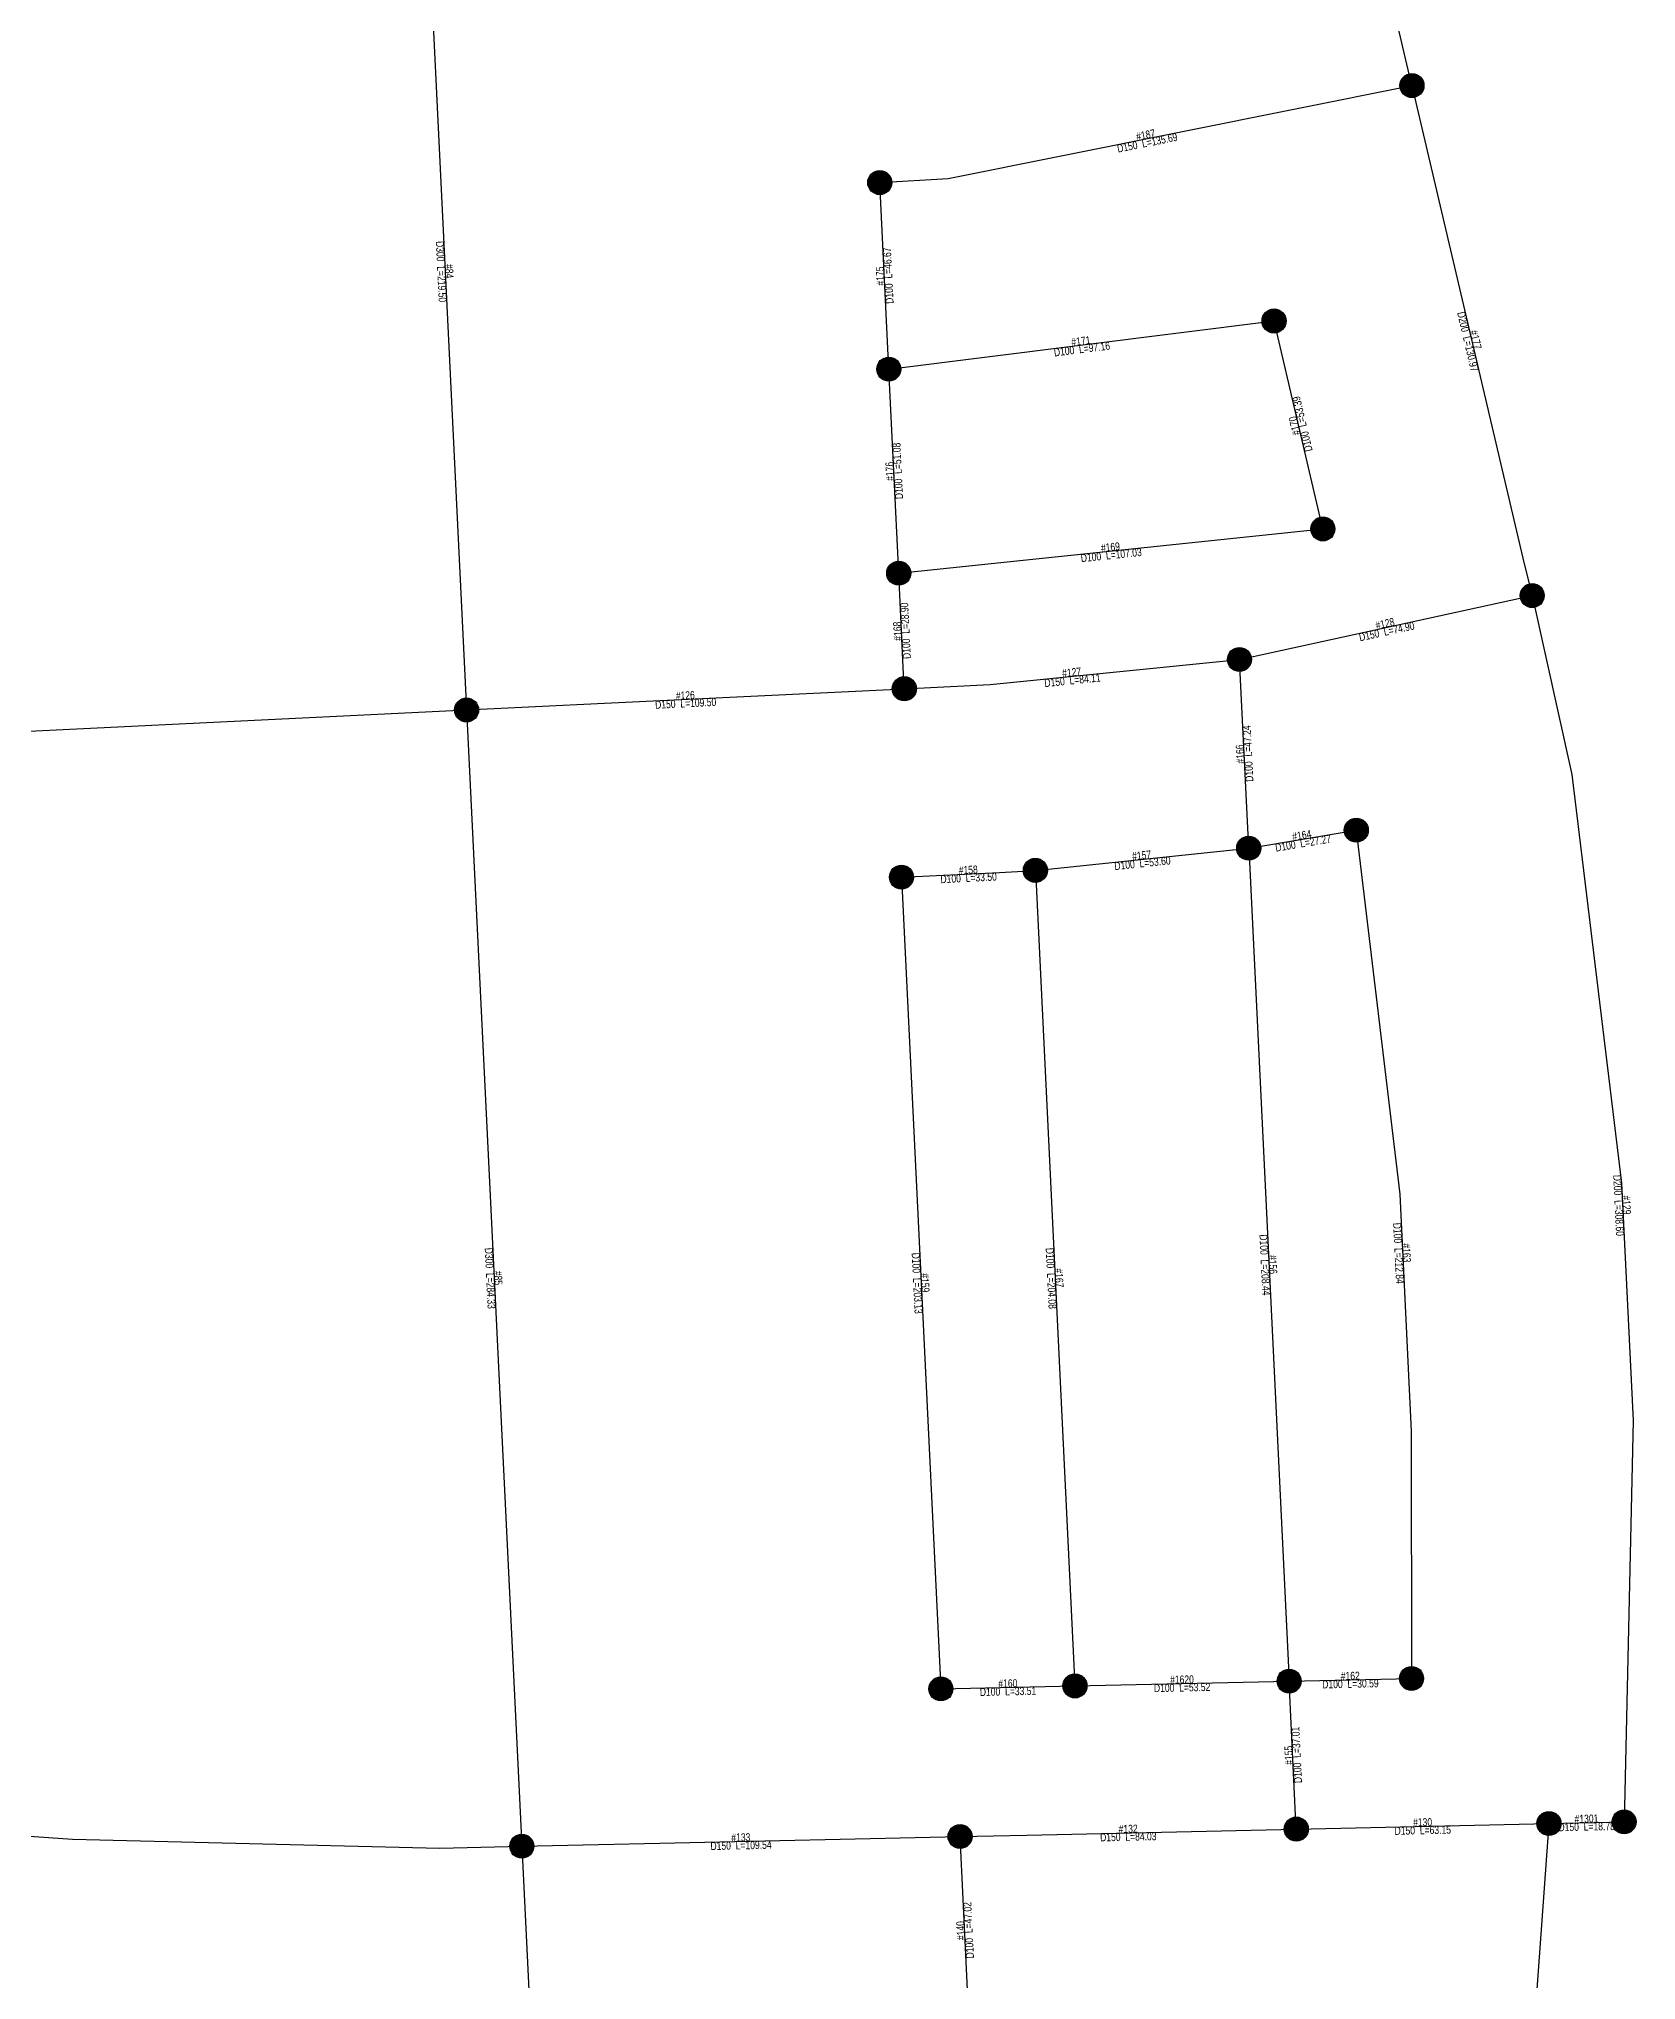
# Model space of a CAD drawing. Header units: metres. Extents: x 145472 to 149777, y 297313 to 301407.
# Drawn here: x 149326.5 to 149725.6, y 297776.8 to 298262 of the extents above; entities that cross this region are included whole.
import ezdxf
from ezdxf.enums import TextEntityAlignment as Align

# ---------------------------------------------------------------- set-up
doc = ezdxf.new("R2010")
doc.units = ezdxf.units.M
for name, color, linetype in [('EPANET2-JUNCTION', 7, 'Continuous'), ('EPANET2-PIPE', 3, 'Continuous'), ('EPANET2-PIPE_no', 7, 'Continuous')]:
    doc.layers.add(name, color=color, linetype=linetype)

# ---------------------------------------------------------------- blocks, each defined once
blk = doc.blocks.new('PIPE_BLOCK')
at = {"width": 0.8}
for tag, p in [('INFO', (0, -1)), ('ID', (0, 1))]:
    blk.add_attdef(tag, text='', height=2, dxfattribs=at).set_placement(p, align=Align.MIDDLE_CENTER)
blk = doc.blocks.new('JUNCTION_BLOCK')
h = blk.add_hatch(color=255)
edge = h.paths.add_edge_path()
edge.add_arc((0, 0), 3, 0, 360)
at = {"color": 5}
blk.add_circle((0, 0), 3, dxfattribs=at)
at = {"color": 5, "width": 0.7}
blk.add_attdef('ID', text='', height=3, dxfattribs=at).set_placement((0, 0), align=Align.MIDDLE_CENTER)

msp = doc.modelspace()

# ---------------------------------------------------------------- linework, layer by layer
at = {"layer": 'EPANET2-PIPE'}
for points in [[(149422.7, 298313.54), (149433.34, 298094.3)], [(149669.54, 298250.36), (149656.83, 298304.49)], [(149536.57, 298226.11), (149553.68, 298227.12), (149669.54, 298250.36)], [(149669.54, 298250.36), (149697.6, 298130.85), (149699.59, 298122.89)], [(149538.83, 298179.49), (149536.57, 298226.11)], [(149538.83, 298179.49), (149635.08, 298191.52)], [(149647.28, 298139.55), (149635.08, 298191.52)], [(149541.31, 298128.48), (149538.83, 298179.49)], [(149541.31, 298128.48), (149647.28, 298139.55)], [(149542.71, 298099.61), (149541.31, 298128.48)], [(149626.45, 298106.93), (149699.59, 298122.89)], [(149699.59, 298122.89), (149709.49, 298078.13), (149721.92, 297976), (149724.8, 297916.73), (149722.56, 297816.4)], [(149542.71, 298099.61), (149564.19, 298100.65), (149626.45, 298106.93)], [(149628.75, 298059.75), (149626.45, 298106.93)], [(149433.34, 298094.3), (149467.8, 298095.97), (149542.71, 298099.61)], [(149008.67, 298092.04), (149104.95, 298085.34), (149223.14, 298084.09), (149433.34, 298094.3)], [(149433.34, 298094.3), (149447.13, 297810.3)], [(149628.75, 298059.75), (149655.64, 298064.26)], [(149655.64, 298064.26), (149666.48, 297973.31), (149669.36, 297914.04), (149669.44, 297852.23)], [(149575.45, 298054.21), (149628.75, 298059.75)], [(149628.75, 298059.75), (149638.85, 297851.56)], [(149541.99, 298052.52), (149566.47, 298053.71), (149575.45, 298054.21)], [(149575.45, 298054.21), (149585.35, 297850.37)], [(149541.99, 298052.52), (149551.85, 297849.63)], [(149551.85, 297849.63), (149585.35, 297850.37)], [(149585.35, 297850.37), (149638.85, 297851.56)], [(149638.85, 297851.56), (149669.44, 297852.23)], [(149640.65, 297814.59), (149638.85, 297851.56)], [(148990.83, 297835.99), (149334.89, 297812.03), (149426.68, 297809.85), (149447.13, 297810.3)], [(149703.78, 297815.98), (149722.56, 297816.4)], [(149447.13, 297810.3), (149481.63, 297811.07), (149556.64, 297812.73)], [(149556.64, 297812.73), (149573.35, 297813.1), (149640.65, 297814.59)], [(149558.92, 297765.77), (149556.64, 297812.73)], [(149703.78, 297815.98), (149700.42, 297769.93), (149646.97, 297577.2), (149623.04, 297562.13), (149568.87, 297560.94)], [(149640.65, 297814.59), (149703.78, 297815.98)], [(149447.13, 297810.3), (149458.6, 297574.12), (149459.53, 297555.01)]]:
    msp.add_lwpolyline(points, dxfattribs=at)

# ---------------------------------------------------------------- block references
at = {"layer": 'EPANET2-JUNCTION'}
ref = msp.add_blockref('JUNCTION_BLOCK', (149669.54, 298250.36), dxfattribs=at)
ref.add_attrib('ID', 'A123', dxfattribs={"layer": '0', "color": 5, "height": 3, "width": 0.55}).set_placement((149669.54, 298250.36), align=Align.MIDDLE_CENTER)
ref = msp.add_blockref('JUNCTION_BLOCK', (149536.57, 298226.11), dxfattribs=at)
ref.add_attrib('ID', 'A122', dxfattribs={"layer": '0', "color": 5, "height": 3, "width": 0.55}).set_placement((149536.57, 298226.11), align=Align.MIDDLE_CENTER)
ref = msp.add_blockref('JUNCTION_BLOCK', (149635.08, 298191.52), dxfattribs=at)
ref.add_attrib('ID', 'A120', dxfattribs={"layer": '0', "color": 5, "height": 3, "width": 0.55}).set_placement((149635.08, 298191.52), align=Align.MIDDLE_CENTER)
ref = msp.add_blockref('JUNCTION_BLOCK', (149538.83, 298179.49), dxfattribs=at)
ref.add_attrib('ID', 'A119', dxfattribs={"layer": '0', "color": 5, "height": 3, "width": 0.55}).set_placement((149538.83, 298179.49), align=Align.MIDDLE_CENTER)
ref = msp.add_blockref('JUNCTION_BLOCK', (149647.28, 298139.55), dxfattribs=at)
ref.add_attrib('ID', 'A121', dxfattribs={"layer": '0', "color": 5, "height": 3, "width": 0.55}).set_placement((149647.28, 298139.55), align=Align.MIDDLE_CENTER)
ref = msp.add_blockref('JUNCTION_BLOCK', (149541.31, 298128.48), dxfattribs=at)
ref.add_attrib('ID', 'A118', dxfattribs={"layer": '0', "color": 5, "height": 3, "width": 0.55}).set_placement((149541.31, 298128.48), align=Align.MIDDLE_CENTER)
ref = msp.add_blockref('JUNCTION_BLOCK', (149699.59, 298122.89), dxfattribs=at)
ref.add_attrib('ID', 'A144', dxfattribs={"layer": '0', "color": 5, "height": 3, "width": 0.55}).set_placement((149699.59, 298122.89), align=Align.MIDDLE_CENTER)
ref = msp.add_blockref('JUNCTION_BLOCK', (149626.45, 298106.93), dxfattribs=at)
ref.add_attrib('ID', 'A116', dxfattribs={"layer": '0', "color": 5, "height": 3, "width": 0.55}).set_placement((149626.45, 298106.93), align=Align.MIDDLE_CENTER)
ref = msp.add_blockref('JUNCTION_BLOCK', (149542.71, 298099.61), dxfattribs=at)
ref.add_attrib('ID', 'A117', dxfattribs={"layer": '0', "color": 5, "height": 3, "width": 0.55}).set_placement((149542.71, 298099.61), align=Align.MIDDLE_CENTER)
ref = msp.add_blockref('JUNCTION_BLOCK', (149433.34, 298094.3), dxfattribs=at)
ref.add_attrib('ID', 'A172', dxfattribs={"layer": '0', "color": 5, "height": 3, "width": 0.55}).set_placement((149433.34, 298094.3), align=Align.MIDDLE_CENTER)
ref = msp.add_blockref('JUNCTION_BLOCK', (149655.64, 298064.26), dxfattribs=at)
ref.add_attrib('ID', 'A109', dxfattribs={"layer": '0', "color": 5, "height": 3, "width": 0.55}).set_placement((149655.64, 298064.26), align=Align.MIDDLE_CENTER)
ref = msp.add_blockref('JUNCTION_BLOCK', (149628.75, 298059.75), dxfattribs=at)
ref.add_attrib('ID', 'A111', dxfattribs={"layer": '0', "color": 5, "height": 3, "width": 0.55}).set_placement((149628.75, 298059.75), align=Align.MIDDLE_CENTER)
ref = msp.add_blockref('JUNCTION_BLOCK', (149541.99, 298052.52), dxfattribs=at)
ref.add_attrib('ID', 'A113', dxfattribs={"layer": '0', "color": 5, "height": 3, "width": 0.55}).set_placement((149541.99, 298052.52), align=Align.MIDDLE_CENTER)
ref = msp.add_blockref('JUNCTION_BLOCK', (149575.45, 298054.21), dxfattribs=at)
ref.add_attrib('ID', 'A112', dxfattribs={"layer": '0', "color": 5, "height": 3, "width": 0.55}).set_placement((149575.45, 298054.21), align=Align.MIDDLE_CENTER)
ref = msp.add_blockref('JUNCTION_BLOCK', (149669.44, 297852.23), dxfattribs=at)
ref.add_attrib('ID', 'A108', dxfattribs={"layer": '0', "color": 5, "height": 3, "width": 0.55}).set_placement((149669.44, 297852.23), align=Align.MIDDLE_CENTER)
ref = msp.add_blockref('JUNCTION_BLOCK', (149551.85, 297849.63), dxfattribs=at)
ref.add_attrib('ID', 'A114', dxfattribs={"layer": '0', "color": 5, "height": 3, "width": 0.55}).set_placement((149551.85, 297849.63), align=Align.MIDDLE_CENTER)
ref = msp.add_blockref('JUNCTION_BLOCK', (149585.35, 297850.37), dxfattribs=at)
ref.add_attrib('ID', 'A115', dxfattribs={"layer": '0', "color": 5, "height": 3, "width": 0.55}).set_placement((149585.35, 297850.37), align=Align.MIDDLE_CENTER)
ref = msp.add_blockref('JUNCTION_BLOCK', (149638.85, 297851.56), dxfattribs=at)
ref.add_attrib('ID', 'A107', dxfattribs={"layer": '0', "color": 5, "height": 3, "width": 0.55}).set_placement((149638.85, 297851.56), align=Align.MIDDLE_CENTER)
ref = msp.add_blockref('JUNCTION_BLOCK', (149640.65, 297814.59), dxfattribs=at)
ref.add_attrib('ID', 'A095', dxfattribs={"layer": '0', "color": 5, "height": 3, "width": 0.55}).set_placement((149640.65, 297814.59), align=Align.MIDDLE_CENTER)
ref = msp.add_blockref('JUNCTION_BLOCK', (149703.78, 297815.98), dxfattribs=at)
ref.add_attrib('ID', 'A094', dxfattribs={"layer": '0', "color": 5, "height": 3, "width": 0.55}).set_placement((149703.78, 297815.98), align=Align.MIDDLE_CENTER)
ref = msp.add_blockref('JUNCTION_BLOCK', (149722.56, 297816.4), dxfattribs=at)
ref.add_attrib('ID', 'A092', dxfattribs={"layer": '0', "color": 5, "height": 3, "width": 0.55}).set_placement((149722.56, 297816.4), align=Align.MIDDLE_CENTER)
ref = msp.add_blockref('JUNCTION_BLOCK', (149447.13, 297810.3), dxfattribs=at)
ref.add_attrib('ID', 'A171', dxfattribs={"layer": '0', "color": 5, "height": 3, "width": 0.55}).set_placement((149447.13, 297810.3), align=Align.MIDDLE_CENTER)
ref = msp.add_blockref('JUNCTION_BLOCK', (149556.64, 297812.73), dxfattribs=at)
ref.add_attrib('ID', 'A096', dxfattribs={"layer": '0', "color": 5, "height": 3, "width": 0.55}).set_placement((149556.64, 297812.73), align=Align.MIDDLE_CENTER)
at = {"layer": 'EPANET2-PIPE_no'}
for p, rotation, values in [((149603.21, 298237.06), 11.339922225131811, {'ID': '#187', 'INFO': 'D150  L=135.69'}), ((149428.02, 298203.92), 272.77982247940133, {'ID': '#84', 'INFO': 'D300  L=219.50'}), ((149537.7, 298202.8), 92.77982247932732, {'ID': '#175', 'INFO': 'D100  L=46.67'}), ((149684.51, 298186.61), 283.2153537037217, {'ID': '#177', 'INFO': 'D200  L=130.97'}), ((149586.96, 298185.51), 7.124676551985098, {'ID': '#171', 'INFO': 'D100  L=97.16'}), ((149641.18, 298165.54), 103.2153537036958, {'ID': '#170', 'INFO': 'D100  L=53.39'}), ((149540.07, 298153.99), 92.77982247945539, {'ID': '#176', 'INFO': 'D100  L=51.08'}), ((149594.3, 298134.01), 5.963017358454842, {'ID': '#169', 'INFO': 'D100  L=107.03'}), ((149542.01, 298114.04), 92.77982247928584, {'ID': '#168', 'INFO': 'D100  L=28.90'}), ((149663.02, 298114.91), 12.307354607559406, {'ID': '#128', 'INFO': 'D150  L=74.90'}), ((149584.62, 298102.71), 5.760712181803213, {'ID': '#127', 'INFO': 'D150  L=84.11'}), ((149488.03, 298096.95), 2.779822480861815, {'ID': '#126', 'INFO': 'D150  L=109.50'}), ((149627.6, 298083.34), 92.77982247936485, {'ID': '#166', 'INFO': 'D100  L=47.24'}), ((149642.19, 298062), 9.506761337687808, {'ID': '#164', 'INFO': 'D100  L=27.27'}), ((149602.1, 298056.98), 5.940668643639594, {'ID': '#157', 'INFO': 'D100  L=53.60'}), ((149558.73, 298053.33), 2.7798224809332424, {'ID': '#158', 'INFO': 'D100  L=33.50'}), ((149722.18, 297970.52), 272.7798224794038, {'ID': '#129', 'INFO': 'D200  L=308.60'}), ((149633.8, 297955.65), 272.7798224794169, {'ID': '#156', 'INFO': 'D100  L=208.44'}), ((149667.2, 297958.55), 272.7798224793642, {'ID': '#163', 'INFO': 'D100  L=212.84'}), ((149440.24, 297952.3), 272.77982247941986, {'ID': '#85', 'INFO': 'D300  L=284.33'}), ((149546.92, 297951.07), 272.7798224794123, {'ID': '#159', 'INFO': 'D100  L=203.13'}), ((149580.4, 297952.29), 272.7798224794061, {'ID': '#167', 'INFO': 'D100  L=204.08'}), ((149568.6, 297850), 1.268428696458576, {'ID': '#160', 'INFO': 'D100  L=33.51'}), ((149612.1, 297850.96), 1.26842869636745, {'ID': '#1620', 'INFO': 'D100  L=53.52'}), ((149654.15, 297851.89), 1.2684286963276652, {'ID': '#162', 'INFO': 'D100  L=30.59'}), ((149639.75, 297833.07), 92.77982247938566, {'ID': '#155', 'INFO': 'D100  L=37.01'}), ((149672.22, 297815.29), 1.2684286964460842, {'ID': '#130', 'INFO': 'D150  L=63.15'}), ((149713.17, 297816.19), 1.2684286961219255, {'ID': '#1301', 'INFO': 'D150  L=18.78'}), ((149501.89, 297811.51), 1.2684286963264084, {'ID': '#133', 'INFO': 'D150  L=109.54'}), ((149598.65, 297813.66), 1.268428696402832, {'ID': '#132', 'INFO': 'D150  L=84.03'}), ((149557.78, 297789.25), 92.77982247938219, {'ID': '#140', 'INFO': 'D100  L=47.02'})]:
    msp.add_blockref('PIPE_BLOCK', p, dxfattribs=dict(at, rotation=rotation)).add_auto_attribs(values)

doc.saveas('drawing.dxf')
